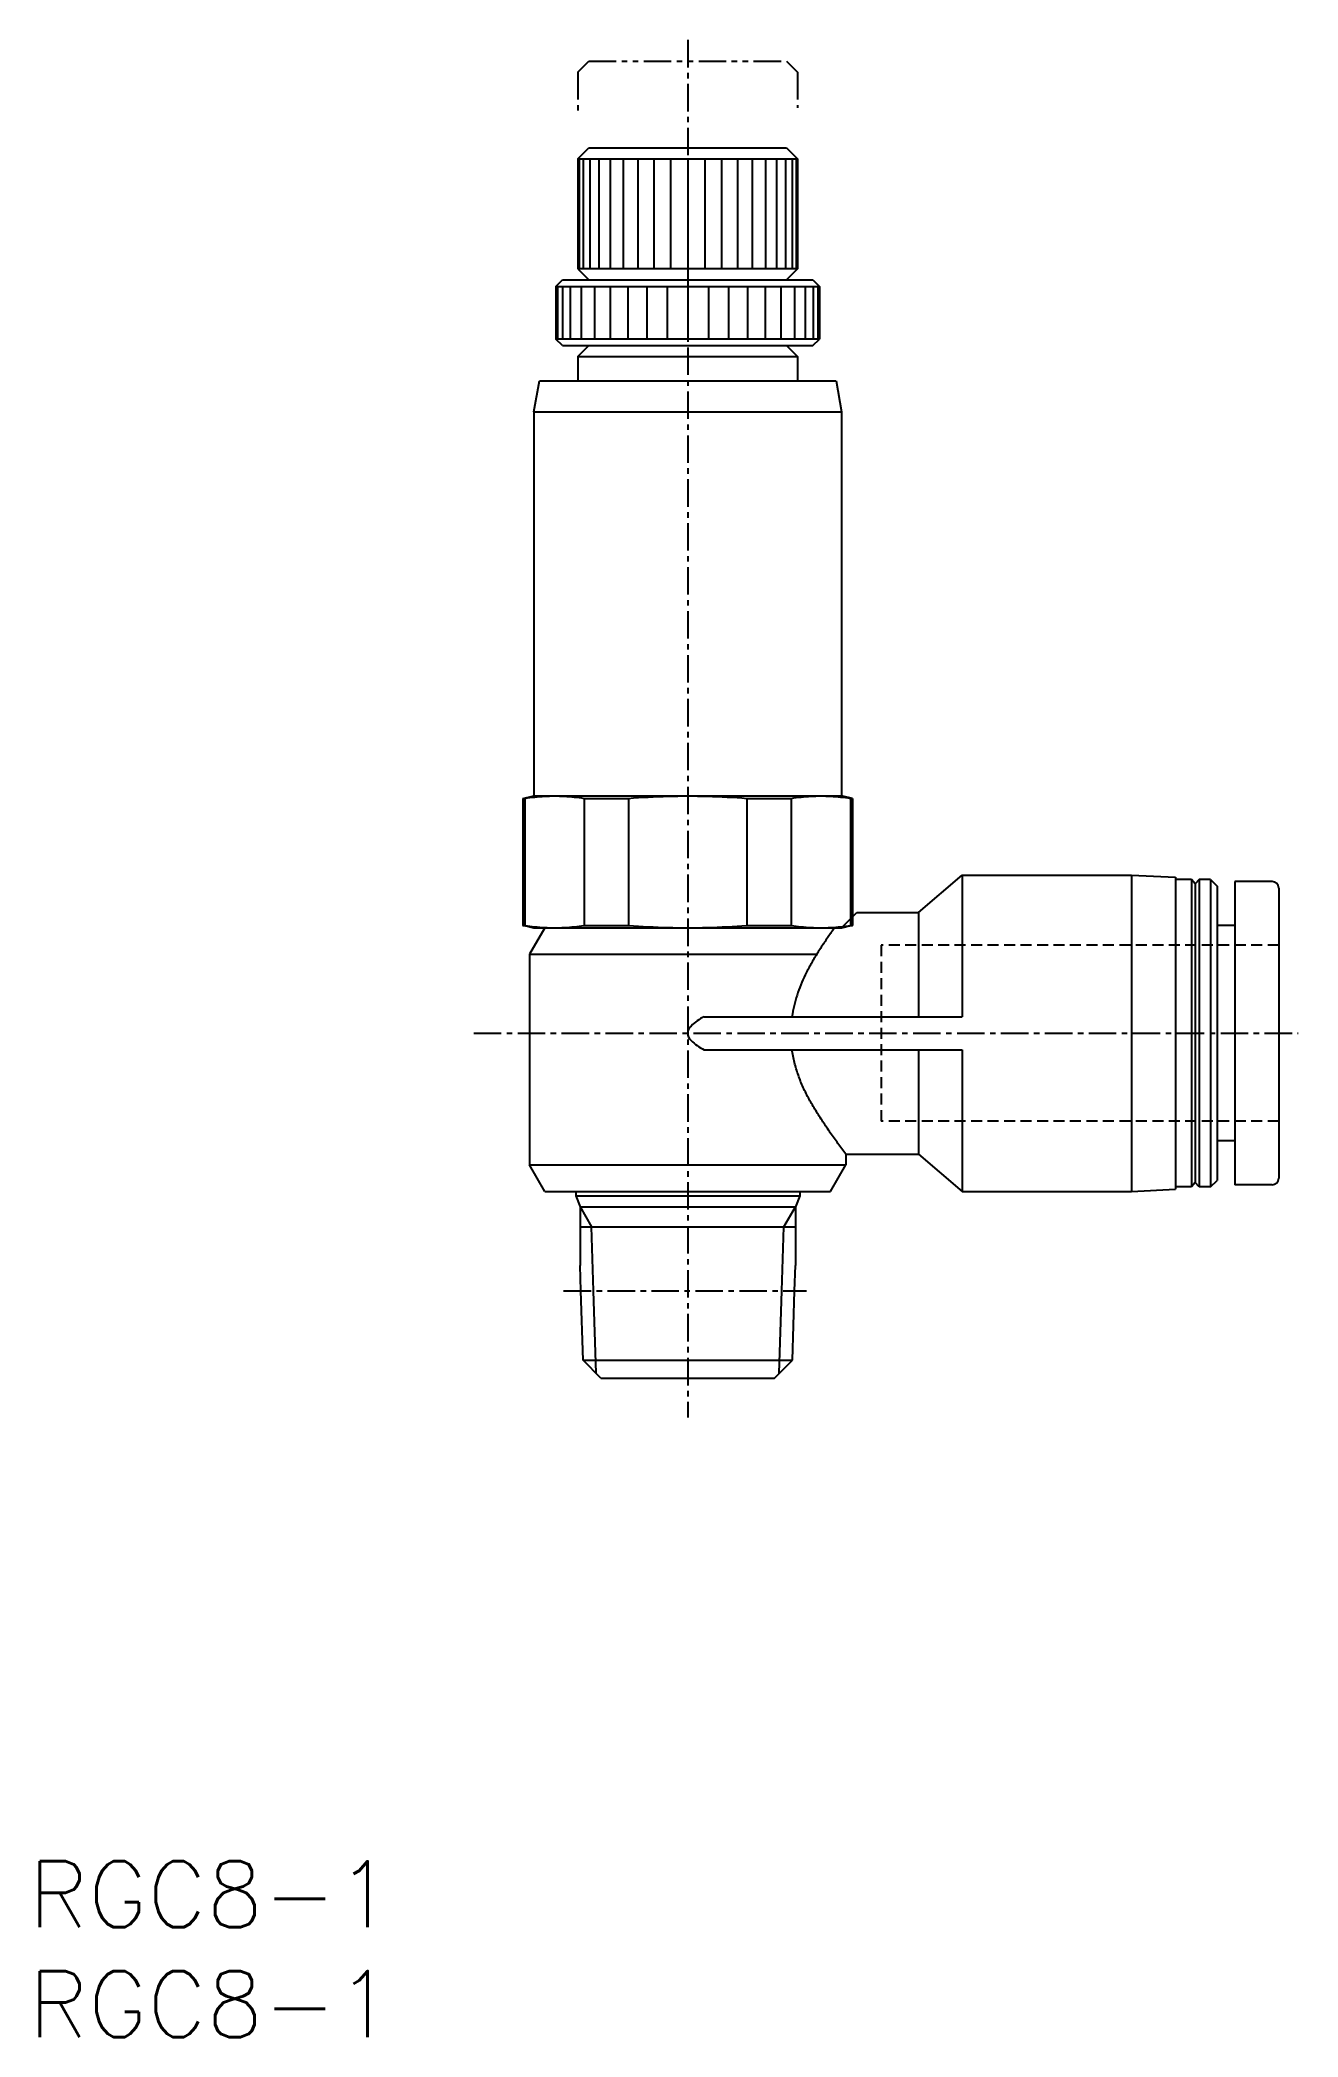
# Model space of a CAD drawing. Extents: x 0.5 to 57.8, y 0 to 90.9.
import ezdxf

# ---------------------------------------------------------------- set-up
doc = ezdxf.new("R2010")
doc.units = 0
for name, pattern in [('CENTER', [2, 1.25, -0.25, 0.25, -0.25]), ('DASHED', [0.75, 0.5, -0.25]), ('PHANTOM', [2.5, 1.25, -0.25, 0.25, -0.25, 0.25, -0.25])]:
    doc.linetypes.add(name, pattern=pattern)
doc.layers.get('0').update_dxf_attribs({"linetype": 'CONTINUOUS'})
doc.layers.add('CENTER', color=1, linetype='CENTER')
doc.styles.get("Standard").update_dxf_attribs({"font": 'txt.shx'})

# ---------------------------------------------------------------- blocks, each defined once
blk = doc.blocks.new('*U11')
at = {"color": 7, "linetype": 'CONTINUOUS'}
blk.add_text('RGC8-1', height=3, dxfattribs=at).set_placement((0, 0))
blk = doc.blocks.new('*U12')
at = {"color": 7, "linetype": 'CONTINUOUS'}
blk.add_text('RGC8-1', height=3, dxfattribs=at).set_placement((0, 5))

msp = doc.modelspace()

# ---------------------------------------------------------------- linework, layer by layer
at = {"color": 3, "linetype": 'PHANTOM'}
for p, q in [((25, 89.45), (25.5, 89.95)), ((25, 89.45), (25, 87.657)), ((25.5, 89.95), (34.5, 89.95)), ((34.5, 89.95), (35, 89.45)), ((35, 89.45), (35, 87.83))]:
    msp.add_line(p, q, dxfattribs=at)
at = {"color": 7, "linetype": 'CONTINUOUS'}
for p, q in [((25, 85.5), (25.5, 86)), ((25, 85.5), (35, 85.5)), ((25, 85.5), (25, 80.5)), ((25.062, 85.5), (25.062, 80.5)), ((25.245, 85.5), (25.245, 80.5)), ((25.5, 86), (34.5, 86)), ((25.545, 85.5), (25.545, 80.5)), ((25.955, 85.5), (25.955, 80.5)), ((26.464, 85.5), (26.464, 80.5)), ((27.061, 85.5), (27.061, 80.5)), ((27.73, 85.5), (27.73, 80.5)), ((28.455, 85.5), (28.455, 80.5)), ((29.218, 85.5), (29.218, 80.5)), ((30, 85.5), (30, 80.5)), ((30.782, 85.5), (30.782, 80.5)), ((31.545, 85.5), (31.545, 80.5)), ((32.27, 85.5), (32.27, 80.5)), ((32.939, 85.5), (32.939, 80.5)), ((33.536, 85.5), (33.536, 80.5)), ((34.045, 85.5), (34.045, 80.5)), ((34.455, 85.5), (34.455, 80.5)), ((34.5, 86), (35, 85.5)), ((34.755, 85.5), (34.755, 80.5)), ((34.938, 85.5), (34.938, 80.5)), ((35, 85.5), (35, 80.5)), ((25, 80.5), (25.5, 80)), ((35, 80.5), (25, 80.5)), ((35, 80.5), (34.5, 80)), ((24, 79.7), (24.3, 80)), ((24, 79.7), (36, 79.7)), ((24, 79.7), (24, 77.3)), ((24.074, 79.7), (24.074, 77.3)), ((24.294, 79.7), (24.294, 77.3)), ((24.3, 80), (35.7, 80)), ((24.654, 79.7), (24.654, 77.3)), ((25.146, 79.7), (25.146, 77.3)), ((25.757, 79.7), (25.757, 77.3)), ((26.473, 79.7), (26.473, 77.3)), ((27.276, 79.7), (27.276, 77.3)), ((28.146, 79.7), (28.146, 77.3)), ((29.061, 79.7), (29.061, 77.3)), ((30, 79.7), (30, 77.3)), ((30.939, 79.7), (30.939, 77.3)), ((31.854, 79.7), (31.854, 77.3)), ((32.724, 79.7), (32.724, 77.3)), ((33.527, 79.7), (33.527, 77.3)), ((34.243, 79.7), (34.243, 77.3)), ((34.854, 79.7), (34.854, 77.3)), ((35.346, 79.7), (35.346, 77.3)), ((35.7, 80), (36, 79.7)), ((35.706, 79.7), (35.706, 77.3)), ((35.926, 79.7), (35.926, 77.3)), ((36, 79.7), (36, 77.3)), ((24.3, 77), (24, 77.3)), ((36, 77.3), (24, 77.3)), ((35.7, 77), (36, 77.3)), ((24.3, 77), (35.7, 77)), ((25, 76.5), (25.5, 77)), ((25, 76.5), (35, 76.5)), ((25, 76.5), (25, 75.4)), ((34.5, 77), (35, 76.5)), ((35, 76.5), (35, 75.4)), ((23, 73.982), (23.25, 75.4)), ((23.25, 75.4), (36.75, 75.4)), ((36.75, 75.4), (37, 73.982)), ((23, 73.982), (37, 73.982)), ((23, 73.982), (23, 56.5)), ((37, 73.982), (37, 56.5)), ((22.5, 56.391), (23, 56.5)), ((22.5, 56.391), (22.592, 56.391)), ((22.592, 56.391), (23, 56.5)), ((22.592, 56.391), (22.592, 50.609)), ((23, 56.5), (37, 56.5)), ((25.284, 56.391), (25.284, 50.609)), ((25.284, 56.391), (27.307, 56.391)), ((27.307, 56.391), (27.307, 50.609)), ((32.693, 56.391), (32.693, 50.609)), ((32.693, 56.391), (34.716, 56.391)), ((34.716, 56.391), (34.716, 50.609)), ((37, 56.5), (37.408, 56.391)), ((37.5, 56.391), (37, 56.5)), ((37.408, 56.391), (37.408, 50.609)), ((37.408, 56.391), (37.5, 56.391)), ((37.5, 56.391), (37.5, 50.609)), ((22.5, 56.366), (22.5, 50.609)), ((40.5, 51.2), (42.5, 52.9)), ((42.5, 52.9), (42.5, 46.45)), ((42.5, 52.9), (50.2, 52.9)), ((50.2, 52.9), (52.2, 52.8)), ((50.2, 52.9), (50.2, 38.5)), ((52.2, 52.8), (52.2, 38.6)), ((52.925, 52.7), (52.2, 52.7)), ((53.1, 52.5), (52.925, 52.7)), ((52.925, 52.7), (52.925, 38.7)), ((53.275, 52.7), (53.1, 52.5)), ((53.1, 52.5), (53.1, 38.9)), ((53.275, 52.7), (53.275, 38.7)), ((53.8, 52.7), (53.275, 52.7)), ((53.8, 52.7), (53.8, 38.7)), ((53.8, 52.7), (54.1, 52.4)), ((54.1, 52.4), (54.1, 39)), ((56.6, 52.6), (54.9, 52.6)), ((54.9, 52.6), (54.9, 38.8)), ((56.9, 52.3), (56.9, 39.1)), ((37, 50.5), (37.7, 51.2)), ((37.7, 51.2), (40.5, 51.2)), ((40.5, 51.2), (40.5, 46.45)), ((23, 50.5), (22.5, 50.609)), ((22.5, 50.609), (22.592, 50.609)), ((22.592, 50.609), (23, 50.5)), ((23.493, 50.5), (22.8, 49.3)), ((23, 50.5), (37, 50.5)), ((23.493, 50.5), (37, 50.5)), ((25.284, 50.609), (27.307, 50.609)), ((32.693, 50.609), (34.716, 50.609)), ((37.5, 50.609), (37, 50.5)), ((37, 50.5), (37.408, 50.609)), ((37.408, 50.609), (37.5, 50.609)), ((54.9, 50.6), (54.1, 50.6)), ((22.8, 49.3), (35.877, 49.3)), ((22.8, 49.3), (22.8, 39.7)), ((30.75, 46.45), (42.5, 46.45)), ((30.75, 44.95), (42.5, 44.95)), ((40.5, 44.95), (40.5, 40.2)), ((42.5, 44.95), (42.5, 38.5)), ((37.2, 40.2), (40.5, 40.2)), ((37.2, 40.2), (37.2, 39.7)), ((40.5, 40.2), (42.5, 38.5)), ((54.9, 40.8), (54.1, 40.8)), ((23.493, 38.5), (22.8, 39.7)), ((22.8, 39.7), (37.2, 39.7)), ((36.507, 38.5), (37.2, 39.7)), ((23.493, 38.5), (36.507, 38.5)), ((24.9, 38.5), (24.9, 38.3)), ((24.9, 38.5), (35.1, 38.5)), ((24.9, 38.3), (25.1, 37.8)), ((24.9, 38.3), (35.1, 38.3)), ((35.1, 38.3), (34.9, 37.8)), ((35.1, 38.5), (35.1, 38.3)), ((42.5, 38.5), (50.2, 38.5)), ((50.2, 38.5), (52.2, 38.6)), ((52.925, 38.7), (52.2, 38.7)), ((53.1, 38.9), (52.925, 38.7)), ((53.275, 38.7), (53.1, 38.9)), ((53.8, 38.7), (53.275, 38.7)), ((53.8, 38.7), (54.1, 39)), ((56.6, 38.8), (54.9, 38.8)), ((25.1, 37.8), (25.626, 36.889)), ((25.1, 37.8), (25.1, 35.122)), ((25.1, 37.8), (34.9, 37.8)), ((34.374, 36.889), (34.9, 37.8)), ((34.9, 37.8), (34.9, 35.122)), ((25.1, 36.889), (34.9, 36.889)), ((25.717, 33.97), (25.626, 36.889)), ((34.283, 33.97), (34.374, 36.889)), ((25.136, 33.97), (25.1, 35.122)), ((34.864, 33.97), (34.9, 35.122)), ((25.235, 30.815), (25.136, 33.97)), ((25.834, 30.216), (25.717, 33.97)), ((34.166, 30.216), (34.283, 33.97)), ((34.765, 30.815), (34.864, 33.97)), ((25.235, 30.815), (34.765, 30.815)), ((26.05, 30), (25.235, 30.815)), ((33.95, 30), (34.765, 30.815)), ((26.05, 30), (33.95, 30))]:
    msp.add_line(p, q, dxfattribs=at)
at = {"color": 3, "linetype": 'DASHED'}
for p, q in [((38.8, 49.7), (38.8, 41.7)), ((56.9, 49.7), (38.8, 49.7)), ((56.9, 41.7), (38.8, 41.7))]:
    msp.add_line(p, q, dxfattribs=at)
at = {"color": 7, "linetype": 'CONTINUOUS'}
for points in [[(22.592, 56.391, -0.026665), (23.487, 56.488, -0.027334), (24.389, 56.488, -0.026669), (25.284, 56.391)], [(27.307, 56.391, -0.013495), (29.101, 56.488, -0.013579), (30.899, 56.488, -0.013495), (32.693, 56.391)], [(34.716, 56.391, -0.026665), (35.611, 56.488, -0.027335), (36.513, 56.488, -0.026669), (37.408, 56.391)], [(22.592, 50.609, 0.026664), (23.487, 50.512, 0.027336), (24.389, 50.512, 0.026668), (25.284, 50.609)], [(27.307, 50.609, 0.013494), (29.101, 50.512, 0.01358), (30.899, 50.512, 0.013495), (32.693, 50.609)], [(34.716, 50.609, 0.026664), (35.611, 50.512, 0.027336), (36.513, 50.512, 0.026668), (37.408, 50.609)], [(36.68, 50.5, 0.005754), (36.391, 50.088, 0.005741), (36.111, 49.669, 0.006056), (35.841, 49.243, 0.010005), (35.585, 48.809, 0.014312), (35.35, 48.363, 0.018597), (35.145, 47.903, 0.01888), (34.975, 47.429, 0.017533), (34.841, 46.943, 0.016365), (34.74, 46.449)], [(30.75, 46.45, 0.087232), (30.154, 46.026, 0.47284), (30.154, 45.375, 0.08747), (30.75, 44.95)], [(37.2, 40.2, -0.004736), (36.84, 40.681, -0.006288), (36.49, 41.169, -0.006883), (36.154, 41.667, -0.007158), (35.831, 42.174, -0.012618), (35.528, 42.693, -0.018757), (35.259, 43.23, -0.023185), (35.036, 43.787, -0.021348), (34.864, 44.363, -0.019636), (34.74, 44.951)]]:
    msp.add_lwpolyline(points, format="xyb", dxfattribs=at)
for centre, start, end in [((56.6, 52.3), 0, 90), ((56.6, 39.1), 270, 0)]:
    msp.add_arc(centre, 0.3, start, end, dxfattribs=at)
at = {"layer": 'CENTER', "color": 1, "linetype": 'CENTER'}
for p, q in [((30, 90.917), (30, 28.205)), ((20.26, 45.7), (57.782, 45.7)), ((24.352, 33.97), (35.406, 33.97))]:
    msp.add_line(p, q, dxfattribs=at)

# ---------------------------------------------------------------- block references
at = {"color": 7, "linetype": 'CONTINUOUS'}
for name in ['*U12', '*U11']:
    msp.add_blockref(name, (0, 0), dxfattribs=at)

doc.saveas('drawing.dxf')
